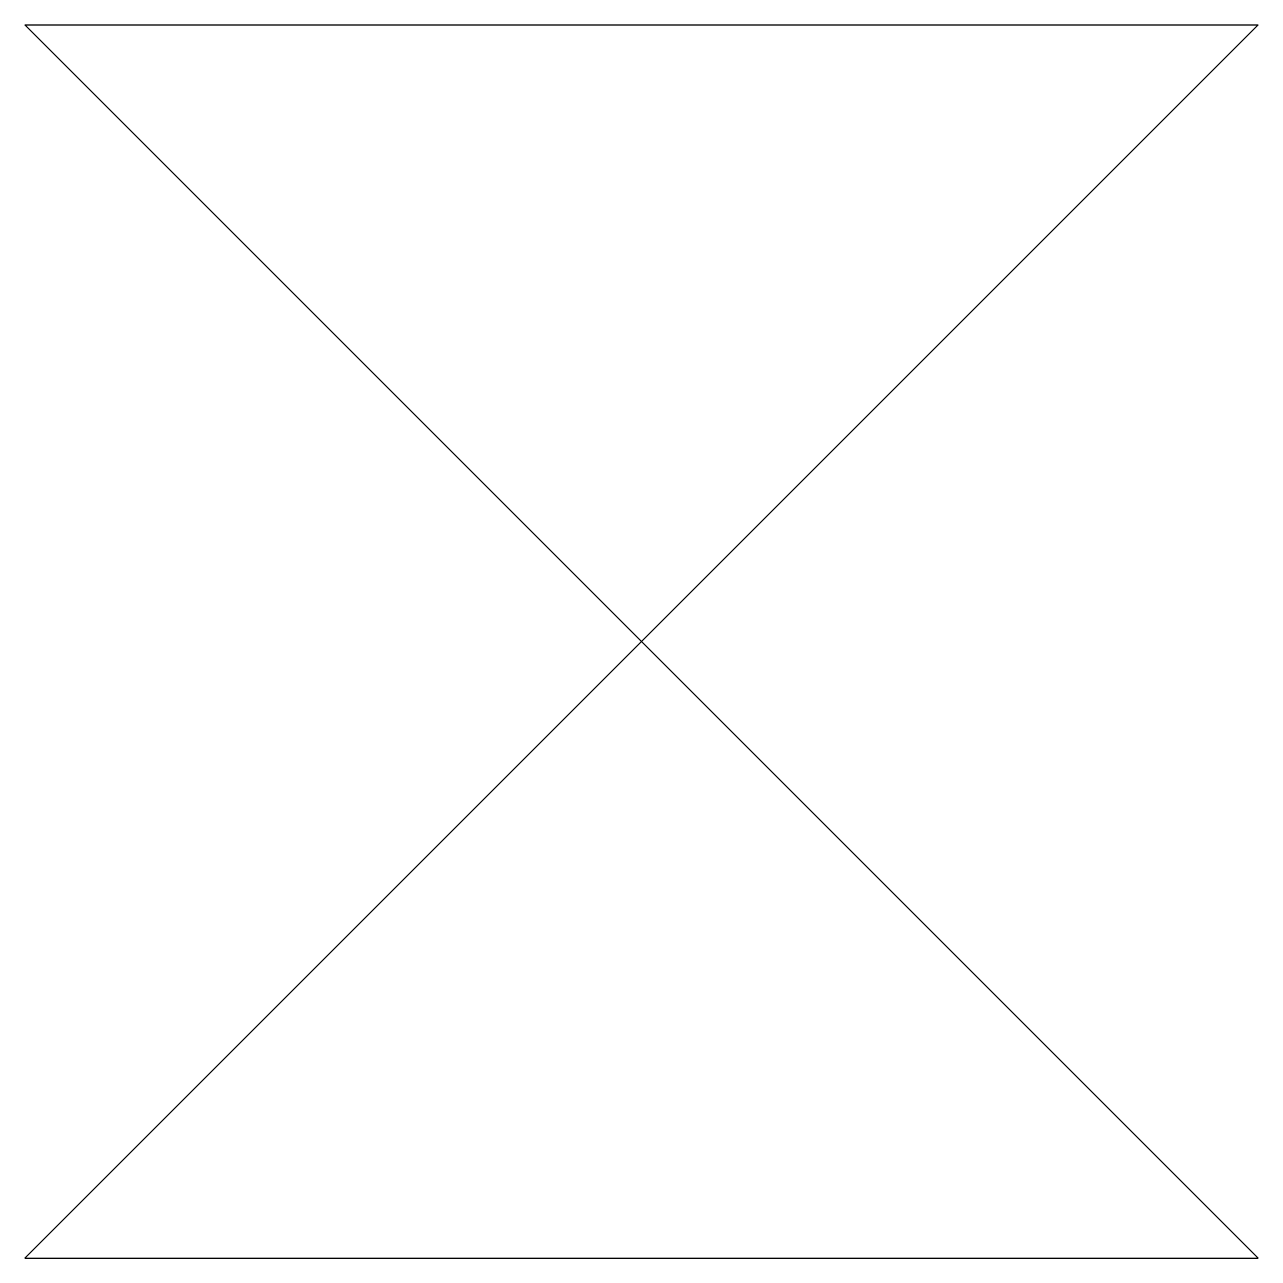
# Model space of a CAD drawing. Header units: millimetres. Extents: x 0 to 10, y 0 to 10.
import ezdxf

# ---------------------------------------------------------------- set-up
doc = ezdxf.new("R2010")
doc.units = ezdxf.units.MM

msp = doc.modelspace()

# ---------------------------------------------------------------- meshes
mesh = msp.add_polyface()
corners = [(0, 0), (10, 0), (0, 10), (10, 10)]
mesh.append_faces([[corners[k] for k in face] for face in [(0, 1, 2, 3)]])

doc.saveas('drawing.dxf')
